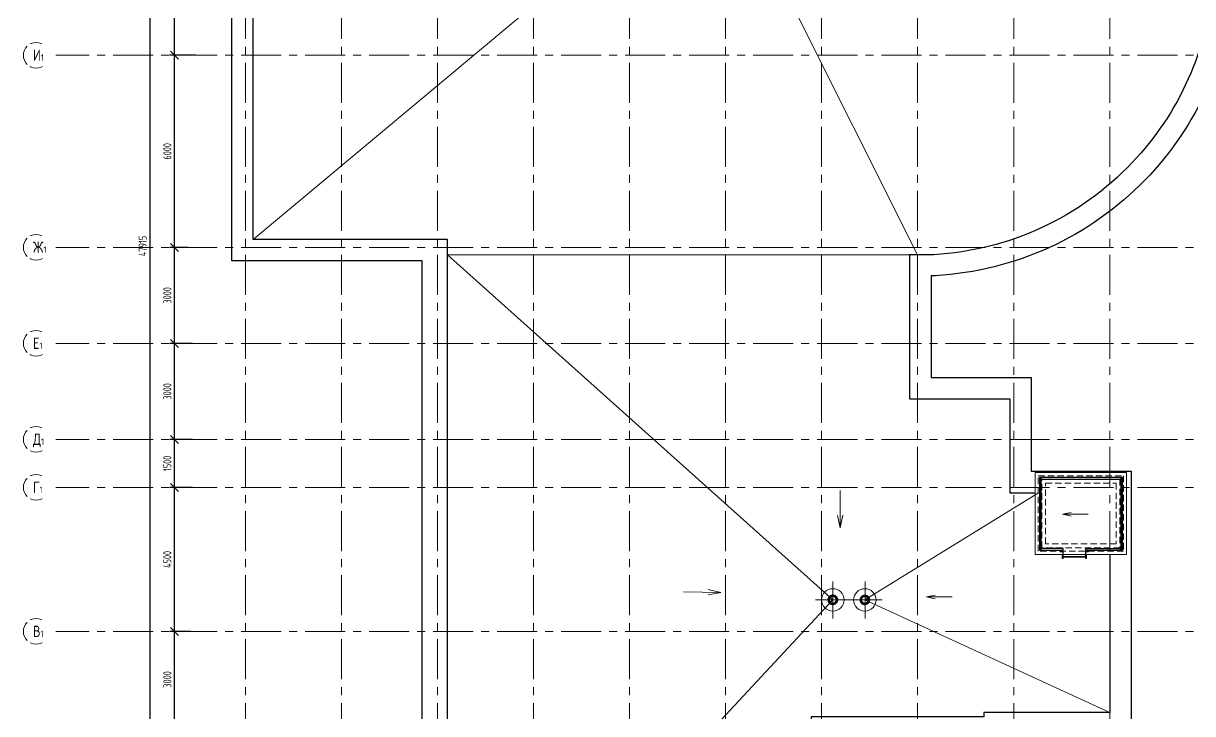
# Model space of a CAD drawing. Header units: millimetres. Extents: x -13407 to 8917537, y -2611 to 109271.
# Drawn here: x -13364 to 23159, y 36828 to 58392 of the extents above; entities that cross this region are included whole.
import ezdxf

# ---------------------------------------------------------------- set-up
doc = ezdxf.new("R2010")
doc.units = ezdxf.units.MM
doc.linetypes.add('CENTER', pattern=[2, 1.25, -0.25, 0.25, -0.25])
doc.linetypes.add('HIDDEN', pattern=[6, 4, -2])
doc.layers.get('Defpoints').update_dxf_attribs({"color": 6})
for name, color, linetype, lineweight in [('АР_Лестницы ограждение', 94, 'Continuous', 25), ('АР_Навесной фасад', 5, 'Continuous', 5), ('АР_Оси', 193, 'Continuous', 9), ('АР_Оси размеры', 164, 'Continuous', 9), ('АР_тонкая линия', 250, 'Continuous', 0), ('перекр 0.3', 181, 'Continuous', 30), ('Подвал', 250, 'Continuous', 30), ('Специальное оборудование', 7, 'Continuous', 9)]:
    doc.layers.add(name, color=color, linetype=linetype, lineweight=lineweight)
doc.styles.add('ГОСТ 2.304', font='isocpeur.ttf', dxfattribs={"width": 0.7})
doc.dimstyles.new('СПДС', dxfattribs={"dimscale": 100, "dimtxt": 2.5, "dimasz": 2.5, "dimexe": 1.5, "dimexo": 0, "dimgap": 1, "dimtad": 1, "dimdec": 0, "dimrnd": 1, "dimtxsty": 'ГОСТ 2.304', "dimblk": 'OBLIQUE', "dimcen": 2.5, "dimdle": 1.5, "dimadec": 0, "dimazin": 2, "dimtfac": 0.75, "dimtdec": 0, "dimtmove": 1, "dimatfit": 3, "dimfxl": 1, "dimtolj": 1, "dimarcsym": 1})

# ---------------------------------------------------------------- blocks, each defined once
blk = doc.blocks.new('_Oblique')
at = {"color": 0, "linetype": 'ByBlock', "lineweight": -2}
blk.add_line((-0.5, -0.5), (0.5, 0.5), dxfattribs=at)
blk = doc.blocks.new('*D33')
at = {"layer": 'Defpoints', "color": 0, "ltscale": 100, "transparency": 16777216}
for p in [(-8643, 39395), (-8134, 39395), (-8301, 36395)]:
    blk.add_point(p, dxfattribs=at)
at = {"layer": 'АР_Оси размеры', "color": 0, "lineweight": -2, "ltscale": 100, "transparency": 16777216}
for p, q in [((-8643, 36245), (-8643, 39545)), ((-8134, 39395), (-8793, 39395)), ((-8301, 36395), (-8793, 36395))]:
    blk.add_line(p, q, dxfattribs=at)
at = {"layer": 'АР_Оси размеры', "color": 0, "lineweight": -2, "ltscale": 100, "transparency": 16777216, "xscale": 250, "yscale": 250, "zscale": 250}
for p, rotation in [((-8643, 39395), 90), ((-8643, 36395), 270)]:
    blk.add_blockref('_Oblique', p, dxfattribs=dict(at, rotation=rotation))
at = {"layer": 'АР_Оси размеры', "color": 0, "ltscale": 100, "transparency": 16777216, "insert": (-8868, 37895), "char_height": 250, "attachment_point": 5, "rotation": 90, "style": 'ГОСТ 2.304'}
blk.add_mtext('\\A1;3000', dxfattribs=at)
blk = doc.blocks.new('*D65')
at = {"layer": 'Defpoints', "color": 0, "ltscale": 100, "transparency": 16777216}
for p in [(-8643, 43895), (-8080, 43895), (-8134, 39395)]:
    blk.add_point(p, dxfattribs=at)
at = {"layer": 'АР_Оси размеры', "color": 0, "lineweight": -2, "ltscale": 100, "transparency": 16777216}
for p, q in [((-8080, 43895), (-8793, 43895)), ((-8643, 39245), (-8643, 44045)), ((-8134, 39395), (-8793, 39395))]:
    blk.add_line(p, q, dxfattribs=at)
at = {"layer": 'АР_Оси размеры', "color": 0, "lineweight": -2, "ltscale": 100, "transparency": 16777216, "xscale": 250, "yscale": 250, "zscale": 250}
for p, rotation in [((-8643, 43895), 90), ((-8643, 39395), 270)]:
    blk.add_blockref('_Oblique', p, dxfattribs=dict(at, rotation=rotation))
at = {"layer": 'АР_Оси размеры', "color": 0, "ltscale": 100, "transparency": 16777216, "insert": (-8868, 41645), "char_height": 250, "attachment_point": 5, "rotation": 90, "style": 'ГОСТ 2.304'}
blk.add_mtext('\\A1;4500', dxfattribs=at)
blk = doc.blocks.new('*D66')
at = {"layer": 'Defpoints', "color": 0, "ltscale": 100, "transparency": 16777216}
for p in [(-8643, 45395), (-8080, 45395), (-8080, 43895)]:
    blk.add_point(p, dxfattribs=at)
at = {"layer": 'АР_Оси размеры', "color": 0, "lineweight": -2, "ltscale": 100, "transparency": 16777216}
for p, q in [((-8080, 45395), (-8793, 45395)), ((-8643, 43745), (-8643, 45545)), ((-8080, 43895), (-8793, 43895))]:
    blk.add_line(p, q, dxfattribs=at)
at = {"layer": 'АР_Оси размеры', "color": 0, "lineweight": -2, "ltscale": 100, "transparency": 16777216, "xscale": 250, "yscale": 250, "zscale": 250}
for p, rotation in [((-8643, 45395), 90), ((-8643, 43895), 270)]:
    blk.add_blockref('_Oblique', p, dxfattribs=dict(at, rotation=rotation))
at = {"layer": 'АР_Оси размеры', "color": 0, "ltscale": 100, "transparency": 16777216, "insert": (-8868, 44645), "char_height": 250, "attachment_point": 5, "rotation": 90, "style": 'ГОСТ 2.304'}
blk.add_mtext('\\A1;1500', dxfattribs=at)
blk = doc.blocks.new('*D67')
at = {"layer": 'Defpoints', "color": 0, "ltscale": 100, "transparency": 16777216}
for p in [(-8643, 48395), (-8219, 48395), (-8080, 45395)]:
    blk.add_point(p, dxfattribs=at)
at = {"layer": 'АР_Оси размеры', "color": 0, "lineweight": -2, "ltscale": 100, "transparency": 16777216}
for p, q in [((-8219, 48395), (-8793, 48395)), ((-8643, 45245), (-8643, 48545)), ((-8080, 45395), (-8793, 45395))]:
    blk.add_line(p, q, dxfattribs=at)
at = {"layer": 'АР_Оси размеры', "color": 0, "lineweight": -2, "ltscale": 100, "transparency": 16777216, "xscale": 250, "yscale": 250, "zscale": 250}
for p, rotation in [((-8643, 48395), 90), ((-8643, 45395), 270)]:
    blk.add_blockref('_Oblique', p, dxfattribs=dict(at, rotation=rotation))
at = {"layer": 'АР_Оси размеры', "color": 0, "ltscale": 100, "transparency": 16777216, "insert": (-8868, 46895), "char_height": 250, "attachment_point": 5, "rotation": 90, "style": 'ГОСТ 2.304'}
blk.add_mtext('\\A1;3000', dxfattribs=at)
blk = doc.blocks.new('*D68')
at = {"layer": 'Defpoints', "color": 0, "ltscale": 100, "transparency": 16777216}
for p in [(-8643, 51395), (-8219, 51395), (-8080, 48395)]:
    blk.add_point(p, dxfattribs=at)
at = {"layer": 'АР_Оси размеры', "color": 0, "lineweight": -2, "ltscale": 100, "transparency": 16777216}
for p, q in [((-8643, 48245), (-8643, 51545)), ((-8219, 51395), (-8793, 51395)), ((-8080, 48395), (-8793, 48395))]:
    blk.add_line(p, q, dxfattribs=at)
at = {"layer": 'АР_Оси размеры', "color": 0, "lineweight": -2, "ltscale": 100, "transparency": 16777216, "xscale": 250, "yscale": 250, "zscale": 250}
for p, rotation in [((-8643, 51395), 90), ((-8643, 48395), 270)]:
    blk.add_blockref('_Oblique', p, dxfattribs=dict(at, rotation=rotation))
at = {"layer": 'АР_Оси размеры', "color": 0, "ltscale": 100, "transparency": 16777216, "insert": (-8868, 49895), "char_height": 250, "attachment_point": 5, "rotation": 90, "style": 'ГОСТ 2.304'}
blk.add_mtext('\\A1;3000', dxfattribs=at)
blk = doc.blocks.new('*D69')
at = {"layer": 'Defpoints', "color": 0, "ltscale": 100, "transparency": 16777216}
for p in [(-8643, 57395), (-7988, 57395), (-8219, 51395)]:
    blk.add_point(p, dxfattribs=at)
at = {"layer": 'АР_Оси размеры', "color": 0, "lineweight": -2, "ltscale": 100, "transparency": 16777216}
for p, q in [((-7988, 57395), (-8793, 57395)), ((-8643, 51245), (-8643, 57545)), ((-8219, 51395), (-8793, 51395))]:
    blk.add_line(p, q, dxfattribs=at)
at = {"layer": 'АР_Оси размеры', "color": 0, "lineweight": -2, "ltscale": 100, "transparency": 16777216, "xscale": 250, "yscale": 250, "zscale": 250}
for p, rotation in [((-8643, 57395), 90), ((-8643, 51395), 270)]:
    blk.add_blockref('_Oblique', p, dxfattribs=dict(at, rotation=rotation))
at = {"layer": 'АР_Оси размеры', "color": 0, "ltscale": 100, "transparency": 16777216, "insert": (-8868, 54395), "char_height": 250, "attachment_point": 5, "rotation": 90, "style": 'ГОСТ 2.304'}
blk.add_mtext('\\A1;6000', dxfattribs=at)
blk = doc.blocks.new('*D70')
at = {"layer": 'Defpoints', "color": 0, "ltscale": 100, "transparency": 16777216}
for p in [(-8643, 60395), (-8131, 60395), (-7988, 57395)]:
    blk.add_point(p, dxfattribs=at)
at = {"layer": 'АР_Оси размеры', "color": 0, "lineweight": -2, "ltscale": 100, "transparency": 16777216}
for p, q in [((-8131, 60395), (-8793, 60395)), ((-8643, 57245), (-8643, 60545)), ((-7988, 57395), (-8793, 57395))]:
    blk.add_line(p, q, dxfattribs=at)
at = {"layer": 'АР_Оси размеры', "color": 0, "lineweight": -2, "ltscale": 100, "transparency": 16777216, "xscale": 250, "yscale": 250, "zscale": 250}
for p, rotation in [((-8643, 60395), 90), ((-8643, 57395), 270)]:
    blk.add_blockref('_Oblique', p, dxfattribs=dict(at, rotation=rotation))
at = {"layer": 'АР_Оси размеры', "color": 0, "ltscale": 100, "transparency": 16777216, "insert": (-8868, 58895), "char_height": 250, "attachment_point": 5, "rotation": 90, "style": 'ГОСТ 2.304'}
blk.add_mtext('\\A1;3000', dxfattribs=at)
blk = doc.blocks.new('*D75')
at = {"layer": 'Defpoints', "color": 0, "ltscale": 100, "transparency": 16777216}
for p in [(-9469, 75395), (-9469, 27480), (-9413, 27480)]:
    blk.add_point(p, dxfattribs=at)
at = {"layer": 'АР_Оси размеры', "color": 0, "lineweight": -2, "ltscale": 100, "transparency": 16777216}
for p, q in [((-9469, 75395), (-9263, 75395)), ((-9413, 75545), (-9413, 27330)), ((-9469, 27480), (-9263, 27480))]:
    blk.add_line(p, q, dxfattribs=at)
at = {"layer": 'АР_Оси размеры', "color": 0, "lineweight": -2, "ltscale": 100, "transparency": 16777216, "xscale": 250, "yscale": 250, "zscale": 250}
for p, rotation in [((-9413, 75395), 90), ((-9413, 27480), 270)]:
    blk.add_blockref('_Oblique', p, dxfattribs=dict(at, rotation=rotation))
at = {"layer": 'АР_Оси размеры', "color": 0, "ltscale": 100, "transparency": 16777216, "insert": (-9638, 51438), "char_height": 250, "attachment_point": 5, "rotation": 90, "style": 'ГОСТ 2.304'}
blk.add_mtext('\\A1;47915', dxfattribs=at)
blk = doc.blocks.new('A$C6f2de472')
at = {"layer": 'АР_тонкая линия', "ltscale": 100}
for p, q in [((55, -69), (55, -734)), ((55, -734), (10, -510)), ((10, -510), (55, -734)), ((55, -734), (104, -506))]:
    blk.add_line(p, q, dxfattribs=at)
blk = doc.blocks.new('LADDER_12760 - LADDER_12760-5164013-3_1 этаж')
at = {"layer": 'Специальное оборудование'}
for p, q in [((25, 95), (-50, 95)), ((-50, 95), (-50, 88)), ((-50, 88), (18, 88)), ((0, 0), (25, 0)), ((0, -76.2), (0, 0)), ((18, 88), (18, 0)), ((25, 0), (25, 95)), ((25, 0), (25, -76.2)), ((575, 95), (575, 0)), ((650, 95), (575, 95)), ((575, 0), (600, 0)), ((575, -76.2), (575, 0)), ((582, 0), (582, 88)), ((582, 88), (650, 88)), ((600, 0), (600, -76.2)), ((650, 88), (650, 95)), ((25, -76.2), (0, -76.2)), ((25, -25.4), (575, -25.4)), ((575, -45.4), (25, -45.4)), ((600, -76.2), (575, -76.2))]:
    blk.add_line(p, q, dxfattribs=at)
blk = doc.blocks.new('A$C357e6c43')
at = {"layer": 'перекр 0.3', "color": 3, "lineweight": 18, "flags": 128}
for points in [[(-152, 9), (-132, 9), (-112, 9)], [(-108, 31), (-127, 37), (-146, 44)], [(-142, 56), (-123, 49), (-104, 43)], [(-93, 63), (-109, 74), (-126, 86)], [(-118, 96), (-102, 85), (-86, 73)], [(-70, 88), (-82, 104), (-93, 120)], [(-83, 128), (-71, 112), (-59, 95)], [(-40, 105), (-46, 124), (-52, 143)], [(-40, 147), (-34, 128), (-28, 109)], [(-6, 112), (-6, 132), (-6, 152)], [(6, 152), (6, 132), (6, 112)], [(28, 109), (34, 128), (40, 147)], [(52, 143), (46, 124), (40, 105)], [(59, 95), (71, 112), (83, 128)], [(93, 120), (82, 104), (70, 88)], [(86, 73), (102, 85), (118, 96)], [(126, 86), (109, 74), (93, 63)], [(104, 43), (123, 49), (142, 56)], [(146, 44), (127, 37), (108, 31)], [(112, 9), (132, 9), (152, 9)], [(-112, -4), (-132, -4), (-152, -4)], [(-147, -38), (-128, -32), (-109, -26)], [(-106, -38), (-125, -44), (-144, -51)], [(-128, -82), (-112, -71), (-96, -59)], [(-88, -69), (-105, -81), (-121, -93)], [(-96, -118), (-84, -102), (-72, -86)], [(-62, -94), (-74, -110), (-86, -126)], [(-54, -143), (-48, -124), (-42, -104)], [(-29, -108), (-36, -128), (-42, -147)], [(-6, -152), (-6, -132), (-6, -112)], [(6, -112), (6, -132), (6, -152)], [(42, -147), (36, -128), (29, -108)], [(42, -104), (48, -124), (54, -143)], [(86, -126), (74, -110), (62, -94)], [(72, -86), (84, -102), (96, -118)], [(121, -93), (105, -81), (88, -69)], [(96, -59), (112, -71), (128, -82)], [(144, -51), (125, -44), (106, -38)], [(109, -26), (128, -32), (147, -38)], [(152, -4), (132, -4), (112, -4)]]:
    blk.add_lwpolyline(points, dxfattribs=at)
at = {"layer": 'перекр 0.3', "color": 3, "lineweight": 18}
for radius, start, end in [(350, 0, 180), (350, 180, 0), (152, 163.3962, 176.5684), (152, 145.5443, 158.6195), (152, 127.775, 140.7677), (112, 175.3454, 180), (112, 180, 181.8238), (112, 157.4148, 163.893), (102, 0, 180), (102, 180, 0), (112, 139.6161, 146.0938), (152, 110.0657, 122.9987), (112, 121.9295, 128.4067), (152, 92.388, 105.2896), (112, 104.3243, 110.801), (112, 86.7618, 93.2382), (152, 74.7104, 87.612), (112, 69.199, 75.6757), (152, 57.0013, 69.9343), (112, 51.5933, 58.0705), (112, 33.9062, 40.3839), (152, 39.2323, 52.225), (112, 16.107, 22.5852), (112, 0, 4.6546), (112, 358.1762, 0), (152, 21.3805, 34.4557), (152, 3.4316, 16.6038), (152, 181.3452, 194.6195), (152, 199.3962, 212.7677), (152, 217.5443, 230.9987), (112, 193.4148, 199.893), (112, 211.6161, 218.0938), (152, 235.775, 249.2896), (112, 229.9295, 236.4067), (112, 248.3243, 254.801), (152, 254.0657, 267.612), (112, 266.7618, 273.2382), (152, 272.388, 285.9343), (112, 285.199, 291.6757), (152, 290.7104, 304.225), (112, 303.5933, 310.0705), (112, 321.9062, 328.3839), (152, 309.0013, 322.4557), (112, 340.107, 346.5852), (152, 327.2323, 340.6038), (152, 345.3805, 358.6548)]:
    blk.add_arc((0, 0), radius, start, end, dxfattribs=at)
blk = doc.blocks.new('A$C8cebf7a6')
at = {"layer": 'АР_тонкая линия', "ltscale": 500}
for p in [(25453, 25919), (26453, 25919), (-5359, 22755), (-4352, 22764), (-1001, 1), (0, 0)]:
    blk.add_blockref('A$C357e6c43', p, dxfattribs=at)
blk = doc.blocks.new('A$C8068bb3d')
at = {"layer": 'АР_Оси', "linetype": 'CENTER', "ltscale": 1000}
for p, q in [((0, -576), (0, 576)), ((537, 0), (-537, 0))]:
    blk.add_line(p, q, dxfattribs=at)

msp = doc.modelspace()

# ---------------------------------------------------------------- linework, layer by layer
at = {"layer": 'АР_Лестницы ограждение', "lineweight": 25}
for points in [[(18374.8, 44153), (20972.1, 44153), (20972.1, 44203.8), (18374.8, 44203.8)], [(18425.6, 41932.6), (18425.6, 44203.8), (18374.8, 44203.8), (18374.8, 41932.6)], [(20972.1, 41929.7), (20972.1, 44203.8), (20921.3, 44203.8), (20921.3, 41929.7)], [(18374.8, 41932.6), (19117.5, 41932.6), (19117.5, 41983.4), (18374.8, 41983.4)], [(19817, 41929.7), (20972.1, 41929.7), (20972.1, 41980.5), (19817, 41980.5)]]:
    msp.add_lwpolyline(points, close=True, dxfattribs=at)
at = {"layer": 'АР_Навесной фасад', "color": 18, "lineweight": 30, "ltscale": 100, "true_color": 0x000000}
for points in [[(5148.7, 75815), (14988.7, 75815), (14988.7, 72815), (23148.7, 72815), (23148.7, 76325), (31489.2, 76325), (31488.7, 72815), (57498.7, 72815), (57498.7, 62975), (53988.7, 62975), (53988.7, 59845), (24448, 59845), (24448, 59705, -0.1768281), (21678, 53503.7, -0.1882125), (15128.6, 50510.3), (14988.6, 50510.3), (14988.6, 47330), (18118.6, 47330), (18118.6, 44400), (21238.7, 44400), (21238.7, 36060)], [(-911.4, 26680), (-911.4, 50975), (-6851.3, 50975), (-6851.3, 63815), (-3341.5, 63815), (-3341.5, 63955, -0.2153269), (-742.7, 69709.9, -0.1503938), (5008.7, 72305.2), (5148.7, 72305.2), (5148.7, 75815)], [(20569.6, 41789.9), (20568.7, 36860), (16638.6, 36860), (16638.6, 36730), (11248.6, 36730), (11248.6, 28280), (7003.1, 28280), (6466.7, 28280), (5448.7, 28280), (5448.7, 27480), (-111.4, 27480), (-111.4, 51645), (-6181.3, 51645), (-6181.3, 63145), (-2614.1, 63145), (-2614.3, 63960, -0.1810559), (-231.3, 69195, -0.1811806), (5008, 71578.3), (5818.7, 71578.3), (5818.7, 75145), (14318.7, 75145), (14318.7, 72145), (23148.7, 72145)], [(31489.2, 72144.9), (56828.7, 72144.9), (56828.7, 63645), (53318.7, 63645), (53318.7, 60645), (23803.7, 60645), (23803.7, 59705, -0.1713588), (21272.2, 54042.6, -0.1904546), (15076.9, 51163.7), (14318.6, 51163.7), (14318.6, 46660), (17448.6, 46660), (17448.6, 43730), (18228.5, 43730)]]:
    msp.add_lwpolyline(points, format="xyb", dxfattribs=at)
at = {"layer": 'АР_Оси', "linetype": 'CENTER', "ltscale": 1000}
for p, q in [((-6430.1, 79157.5), (-6430.1, 23425.1)), ((-3430.1, 79157.5), (-3430.1, 23425.1)), ((-430.1, 79157.5), (-430.1, 23425.1)), ((2569.9, 79157.5), (2569.9, 23425.1)), ((5569.9, 79157.5), (5569.9, 23425.1)), ((8569.9, 79157.5), (8569.9, 23425.1)), ((11569.9, 79157.5), (11569.9, 23425.1)), ((14569.9, 79157.5), (14569.9, 23425.1)), ((17569.9, 79157.5), (17569.9, 23425.1)), ((20569.9, 79157.5), (20569.9, 23425.1)), ((-12563.8, 57395), (70614.6, 57395)), ((-12563.8, 51395), (70614.6, 51395)), ((-12563.8, 48395), (70614.6, 48395)), ((-12563.8, 45395), (70614.6, 45395)), ((-12563.8, 43895), (70614.6, 43895)), ((-12563.8, 39395), (70614.6, 39395))]:
    msp.add_line(p, q, dxfattribs=at)
at = {"layer": 'АР_Оси', "ltscale": 0.5}
for centre in [(-12963.8, 57395), (-12963.8, 51395), (-12963.8, 48395), (-12963.8, 45395), (-12963.8, 43895), (-12963.8, 39395)]:
    msp.add_circle(centre, 400, dxfattribs=at)
at = {"layer": 'АР_тонкая линия', "ltscale": 100}
for p, q in [((-6181.3, 51645), (7562.3, 63133.7)), ((8559.9, 63133.7), (14568.7, 51163.7)), ((14318.6, 51163.7), (-111.4, 51163.7)), ((-111.4, 51163.7), (11920.9, 40382.6)), ((18348.6, 43730), (12921.5, 40378.8)), ((11920.9, 40382.6), (-111.4, 27480)), ((11920.9, 40379.3), (12922.4, 40379.3)), ((12921.5, 40378.8), (20568.7, 36860))]:
    msp.add_line(p, q, dxfattribs=at)
at = {"layer": 'АР_тонкая линия', "color": 18, "ltscale": 100, "true_color": 0x000000}
msp.add_lwpolyline([(18238.6, 44359.9), (21098.6, 44359.9), (21098.6, 41799.9), (18238.6, 41799.9)], close=True, dxfattribs=at)
at = {"layer": 'перекр 0.3', "color": 7, "linetype": 'HIDDEN', "lineweight": 5, "ltscale": 50}
for points in [[(18338.6, 44259.9), (20998.6, 44259.9), (20998.6, 41899.9), (18338.6, 41899.9)], [(18448.6, 44149.9), (20888.6, 44149.9), (20888.6, 42009.9), (18448.6, 42009.9)], [(18568.6, 44029.9), (20768.6, 44029.9), (20768.6, 42129.9), (18568.6, 42129.9)]]:
    msp.add_lwpolyline(points, close=True, dxfattribs=at)

# ---------------------------------------------------------------- block references
at = {"layer": 'АР_тонкая линия', "ltscale": 100, "xscale": 1.754367527776944, "yscale": 1.754367527776944, "zscale": 1.754367527776944}
msp.add_blockref('A$C6f2de472', (12051.3, 43915.8), dxfattribs=at)
at = {"layer": 'АР_тонкая линия', "ltscale": 100}
for p, xscale, yscale, zscale, rotation in [((19975.2, 43125), 1.2, 1.2, 1.2, 270), ((7136.4, 40542.2), 1.754367527776944, 1.754367527776944, 1.754367527776944, 88.90682465246924), ((15729.5, 40543.6), 1.2, 1.2, 1.2, 270)]:
    msp.add_blockref('A$C6f2de472', p, dxfattribs=dict(at, xscale=xscale, yscale=yscale, zscale=zscale, rotation=rotation))
at = {"layer": 'АР_тонкая линия', "ltscale": 500}
msp.add_blockref('A$C357e6c43', (11920.9, 40382.6), dxfattribs=at)
at = {"layer": 'Подвал', "lineweight": 13, "ltscale": 500}
for name, p in [('A$C8cebf7a6', (12921.5, 40378.8)), ('A$C8068bb3d', (11920.9, 40379.3)), ('A$C8068bb3d', (12928.5, 40379.3))]:
    msp.add_blockref(name, p, dxfattribs=at)
at = {"layer": 'Специальное оборудование', "xscale": -1.2705, "yscale": 1.2705, "zscale": 1.2705}
msp.add_blockref('LADDER_12760 - LADDER_12760-5164013-3_1 этаж', (19848.3, 41769.4), dxfattribs=at)

# ---------------------------------------------------------------- dimensions: what is measured, and where the dimension line sits
at = {"layer": 'АР_Оси размеры', "ltscale": 100}
for base, p1, p2, picture, middle in [((-9413.3, 27480), (-9469.1, 75395), (-9469.1, 27480), '*D75', (-9638.3, 51437.5)), ((-8642.7, 60395), (-7988.5, 57395), (-8131.5, 60395), '*D70', (-8867.7, 58895)), ((-8642.7, 57395), (-8219.3, 51395), (-7988.5, 57395), '*D69', (-8867.7, 54395)), ((-8642.7, 51395), (-8079.8, 48395), (-8219.3, 51395), '*D68', (-8867.7, 49895)), ((-8642.7, 48395), (-8079.8, 45395), (-8219.3, 48395), '*D67', (-8867.7, 46895)), ((-8642.7, 45395), (-8079.8, 43895), (-8079.8, 45395), '*D66', (-8867.7, 44645)), ((-8642.7, 43895), (-8133.8, 39395), (-8079.8, 43895), '*D65', (-8867.7, 41645)), ((-8642.7, 39395), (-8300.8, 36395), (-8133.8, 39395), '*D33', (-8867.7, 37895))]:
    dim = msp.add_linear_dim(base=base, p1=p1, p2=p2, angle=90, dimstyle='СПДС', dxfattribs=at)
    dim.commit()
    dim.dimension.update_dxf_attribs({"geometry": picture, "text_midpoint": middle})

# ---------------------------------------------------------------- next in the draw order: texts
at = {"layer": 'АР_Оси', "char_height": 350, "width": 528.82, "attachment_point": 1, "line_spacing_factor": 1.149209, "style": 'ГОСТ 2.304', "bg_fill": 2}
for s, insert in [('{\\W0.8;И\\H0.57143x;1}', (-13063.6, 57572.8)), ('{\\W0.8;Ж\\H0.57143x;1}', (-13063.6, 51572.8)), ('{\\W0.8;Е\\H0.57143x;1}', (-13063.6, 48572.8)), ('{\\W0.8;Д\\H0.57143x;1}', (-13063.6, 45572.8)), ('{\\W0.8;Г\\H0.57143x;1}', (-13063.6, 44072.8)), ('{\\W0.8;В\\H0.57143x;1}', (-13063.6, 39572.8))]:
    msp.add_mtext(s, dxfattribs=dict(at, insert=insert))

doc.saveas('drawing.dxf')
